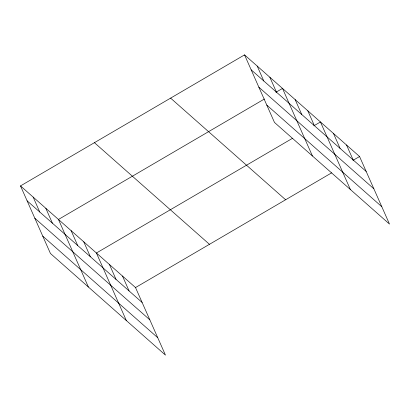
<?xml version="1.0" encoding="UTF-8"?>
<svg xmlns="http://www.w3.org/2000/svg" width="410" height="410" viewBox="0 0 410 410"><rect width="100%" height="100%" fill="white"/><g stroke="black" fill="none" stroke-linecap="round" stroke-linejoin="round"><path stroke-width="0.61" d="M20.5 185.914L135.52 287.559L165.461 355.121L50.44 253.477L20.5 185.914L244.539 54.878L359.56 156.523L389.5 224.085L274.48 122.441L244.539 54.878M264.424 98.994L58.456 219.458L88.396 287.02M275.925 92.265L282.495 88.422L312.435 155.984M292.525 138.298L96.417 253.001L126.352 320.564M313.881 125.808L320.451 121.965L350.391 189.528M135.52 287.559L331.628 172.856M352.989 160.366L359.56 156.523M251.145 69.792L366.166 171.431M258.843 87.166L373.869 188.805M266.777 105.068L381.802 206.707M170.606 98.123L285.627 199.762M94.433 142.675L209.454 244.314M27.106 200.823L142.132 302.467M34.809 218.202L149.829 319.841M42.737 236.104L157.763 337.743M346.527 145.002L353.133 159.91M333.489 133.481L340.095 148.394M307.802 110.782L314.409 125.691M295.149 99.604L301.755 114.513M269.841 77.239L276.453 92.153M257.193 66.061L263.799 80.97M122.487 276.038L129.094 290.946M109.449 264.517L116.056 279.43M83.763 241.818L90.369 256.727M71.109 230.64L77.715 245.549M45.807 208.275L52.413 223.189M33.154 197.097L39.76 212.006"/></g></svg>
